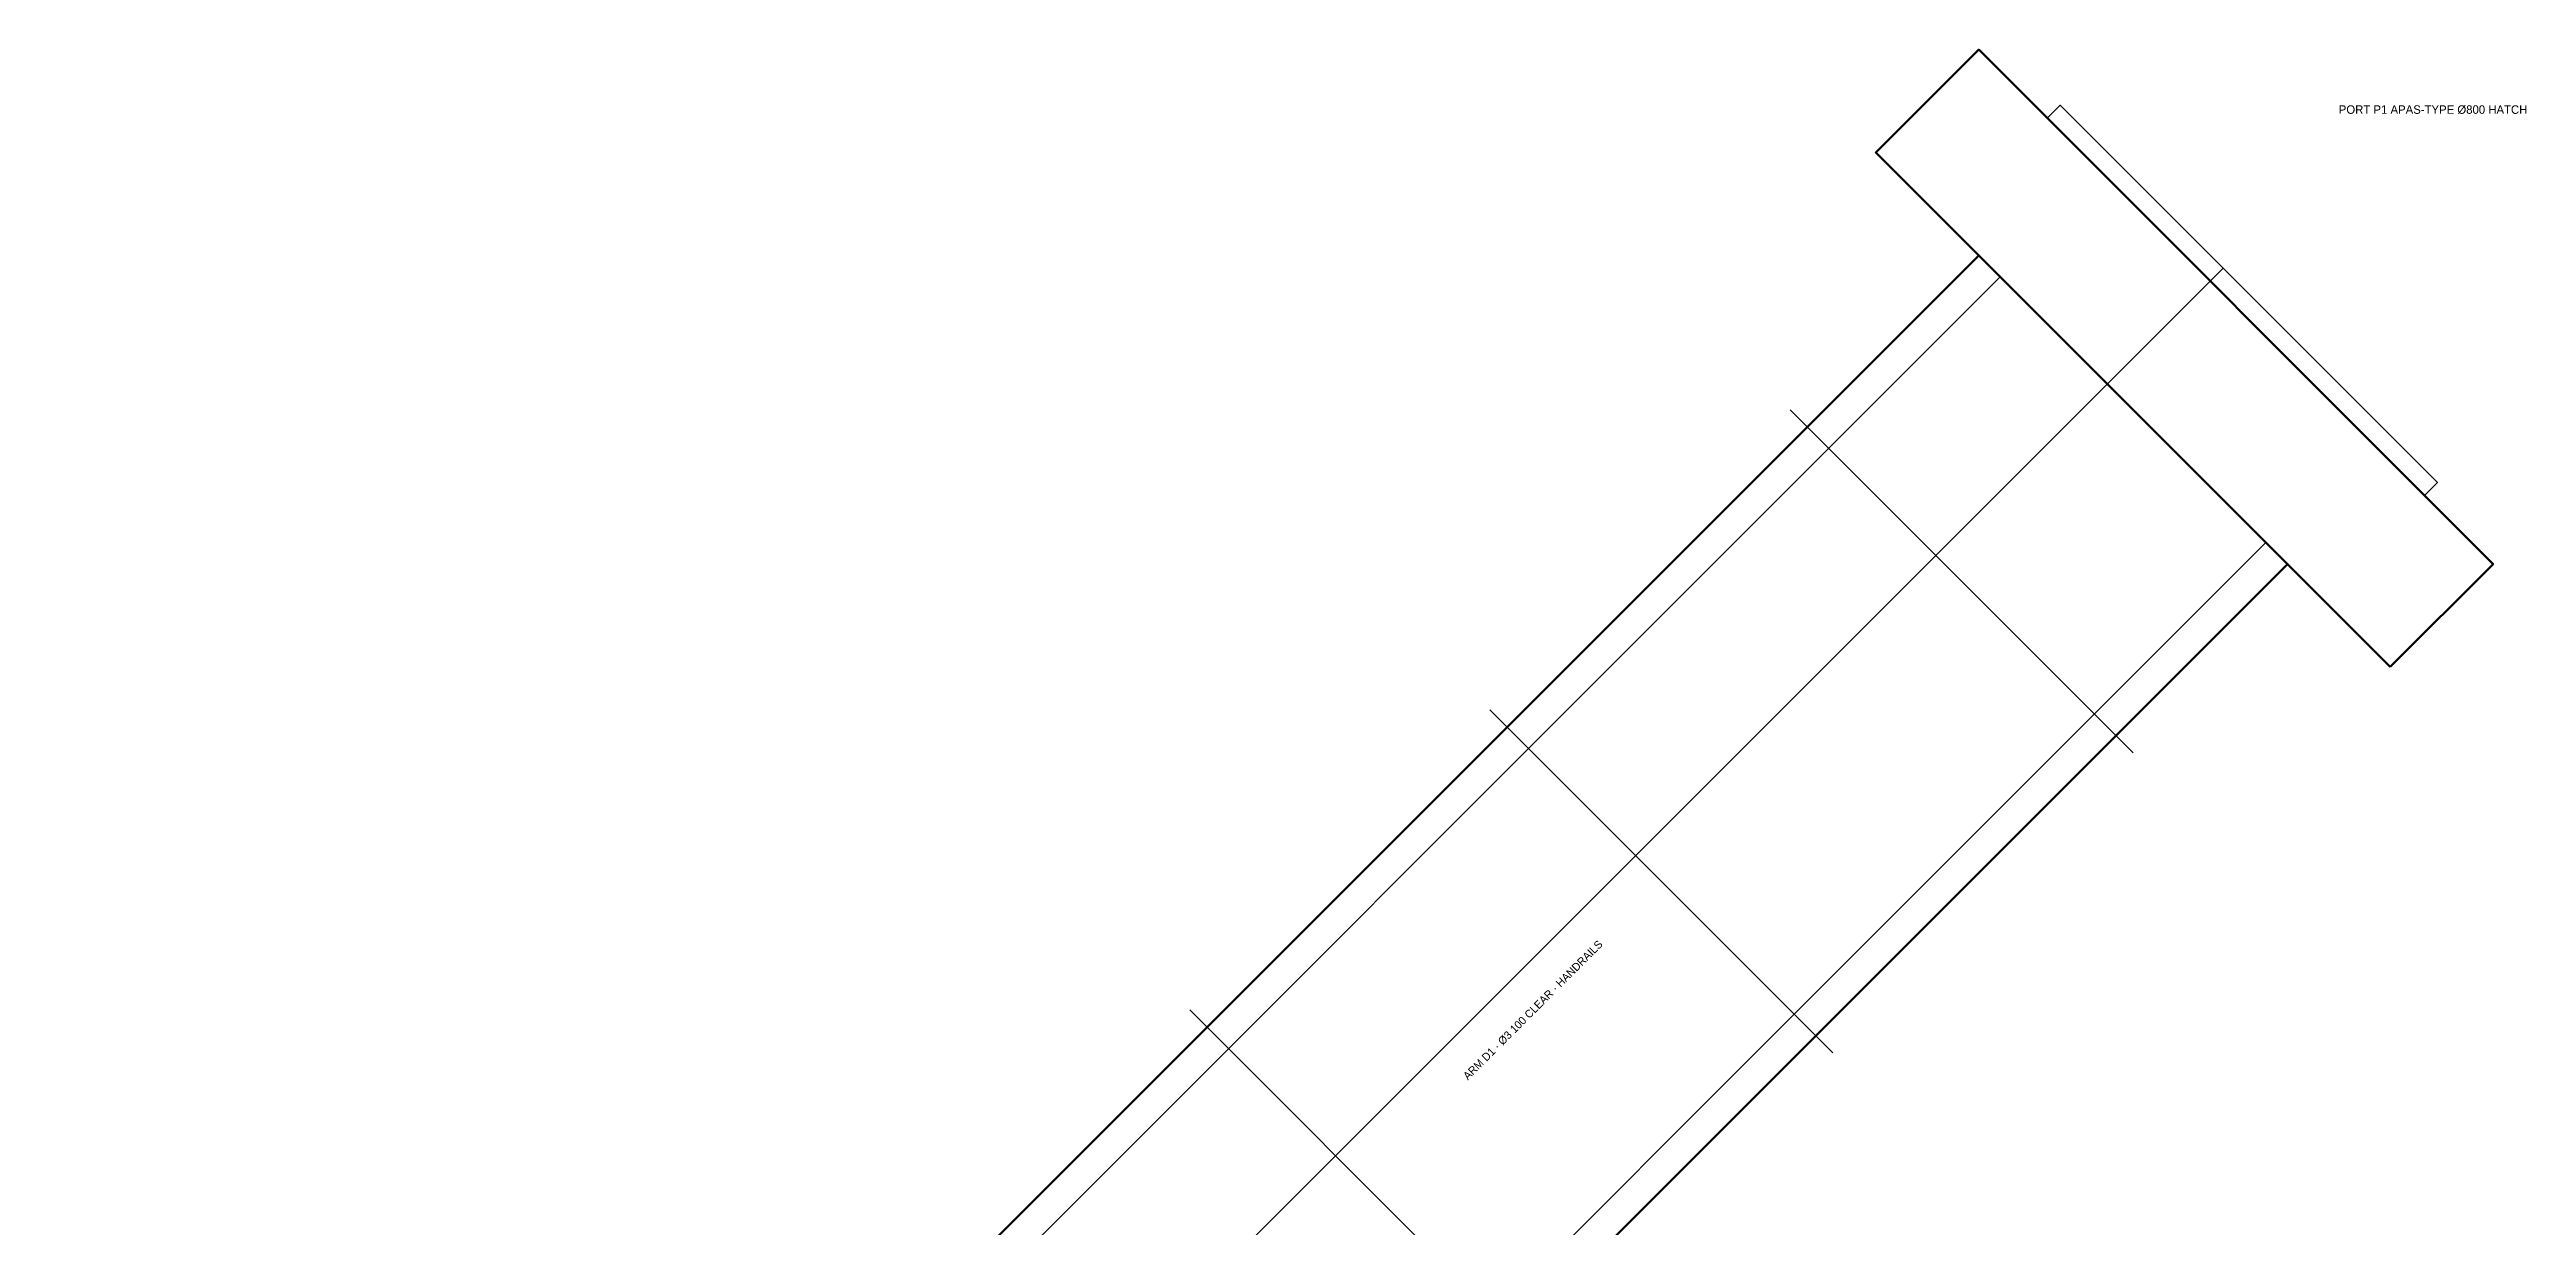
# Model space of a CAD drawing. Header units: millimetres. Extents: x -275 to 40156, y -27250 to 19940.
# Drawn here: x 19728 to 40156, y 10236 to 19940 of the extents above; entities that cross this region are included whole.
import ezdxf
from ezdxf.enums import TextEntityAlignment as Align

# ---------------------------------------------------------------- set-up
doc = ezdxf.new("R2010")
doc.units = ezdxf.units.MM
for name, color, linetype, lineweight in [('A-ANNO-DIMS', 2, 'CONTINUOUS', 18), ('A-ANNO-NOTE', 7, 'CONTINUOUS', 18), ('A-ANNO-TEXT', 7, 'CONTINUOUS', 25), ('A-DOOR-PRES', 1, 'CONTINUOUS', 35), ('A-POCHE', 7, 'CONTINUOUS', 50), ('A-WALL-PRHU', 7, 'CONTINUOUS', 70), ('S-STRC', 7, 'CONTINUOUS', 25)]:
    doc.layers.add(name, color=color, linetype=linetype, lineweight=lineweight)
doc.layers.add('A-VOID', color=7, linetype='CONTINUOUS')
doc.styles.add('OpenSansCondensed-Light', font='OpenSansCondensed-Light.ttf')
doc.dimstyles.new('EZDXF', dxfattribs={"dimtxt": 0.25, "dimasz": 0.175, "dimexe": 0.375, "dimexo": 0.125, "dimgap": 0.1, "dimtad": 1, "dimlfac": 100, "dimzin": 12, "dimdsep": 46, "dimtxsty": 'OpenSansCondensed-Light', "dimblk": 'ARCHTICK', "dimcen": 2.5, "dimazin": 3, "dimtfac": 0.5, "dimtmove": 2, "dimatfit": 3})

# ---------------------------------------------------------------- blocks, each defined once
blk = doc.blocks.new('_ARCHTICK')
at = {"color": 0, "linetype": 'BYBLOCK', "const_width": 0.15}
blk.add_lwpolyline([(-0.5, -0.5), (0.5, 0.5)], dxfattribs=at)

msp = doc.modelspace()

# ---------------------------------------------------------------- linework, layer by layer
at = {"layer": 'A-DOOR-PRES'}
msp.add_lwpolyline([(39315.13703, 16263.45597), (39421.20305, 16369.52198), (36309.93321, 19480.79182), (36203.8672, 19374.7258)], close=True, dxfattribs=at)
at = {"layer": 'A-POCHE'}
msp.add_lwpolyline([(28001.42853, 5515.43289), (38183.76618, 15697.77054), (35638.18177, 18243.35495), (25455.84412, 8061.01731)], close=True, dxfattribs=at)
at = {"layer": 'A-VOID'}
msp.add_lwpolyline([(27683.23048, 5550.78823), (38006.98949, 15874.54724), (35814.95847, 18066.57826), (25491.19946, 7742.81925)], close=True, dxfattribs=at)
at = {"layer": 'A-WALL-PRHU'}
msp.add_lwpolyline([(39032.29432, 14849.2424), (39880.82246, 15697.77054), (35638.18177, 19940.41123), (34789.65363, 19091.88309)], close=True, dxfattribs=at)
at = {"layer": 'S-STRC'}
for p, q in [((36910.97398, 14142.13562), (34082.54685, 16970.56275)), ((34436.10024, 11667.26189), (31607.67312, 14495.68901)), ((31961.22651, 9192.38816), (29132.79938, 12020.81528))]:
    msp.add_line(p, q, dxfattribs=at)

# ---------------------------------------------------------------- texts
at = {"layer": 'A-ANNO-NOTE'}
msp.add_text('ARM D1 · Ø3 100 CLEAR · HANDRAILS', height=65, rotation=45, dxfattribs=at).set_placement((31961.22651, 12020.81528), align=Align.MIDDLE_CENTER)
at = {"layer": 'A-ANNO-TEXT'}
msp.add_text('PORT P1 APAS-TYPE Ø800 HATCH', height=70, dxfattribs=at).set_placement((39385.84771, 19445.43648), align=Align.MIDDLE_CENTER)

# ---------------------------------------------------------------- dimensions: what is measured, and where the dimension line sits
at = {"layer": 'A-ANNO-DIMS'}
msp.add_linear_dim(base=(19728.2792, 212.13203), p1=(19940.41123, 0), p2=(37865.56813, 17925.1569), angle=45, dimstyle='EZDXF', dxfattribs=at).render()

doc.saveas('drawing.dxf')
